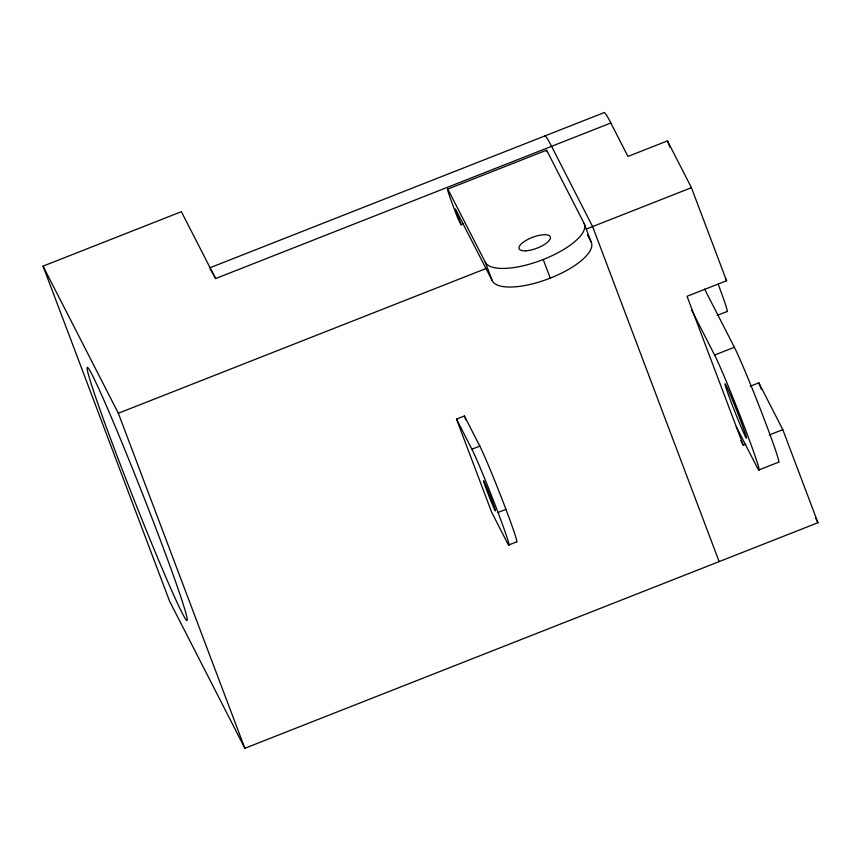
<?xml version="1.0" encoding="UTF-8"?>
<svg xmlns="http://www.w3.org/2000/svg" width="861" height="861" viewBox="0 0 861 861"><rect width="100%" height="100%" fill="white"/><g stroke="black" fill="none" stroke-linecap="round" stroke-linejoin="round"><path stroke-width="1.29" d="M750.2 386.245L758.853 382.844L782.8 429.65L817.95 522.713L244.858 748.284L169.574 601.161L43.05 266.135L181.38 211.688L215.605 278.566L610.836 122.994L627.949 156.433L667.469 140.881L691.426 187.687L726.576 280.751L687.046 296.302L743.28 445.212L745.755 444.233M209.88 267.793L603.862 112.716A191.271 7.071 68.5 0 1 610.836 122.994M447.591 189.151L546.401 150.255M546.617 151.633A31.922 1.184 68.5 0 1 546.983 150.901L584.081 223.333L591.109 241.952A53.134 18.673 -20.7 0 1 550.254 278.114A53.134 18.673 -20.7 0 1 492.298 280.837L485.27 262.228L448.172 189.786A31.922 1.184 68.5 0 0 452.843 205.209L457.697 218.091L461.119 224.786L463.616 223.795M43.05 266.135L118.334 413.258L486.25 268.449M586.363 229.048L691.426 187.687M717.159 315.395L727.039 311.51A46.623 1.722 68.5 0 0 718.203 284.259M456.502 419.124L471.893 449.216A53.134 1.959 68.5 0 1 498.024 512.467A53.134 1.959 68.5 0 1 507.043 542.279L491.642 512.187L456.502 419.124L464.402 416.014L479.803 446.106A53.134 1.959 68.5 0 1 503.567 503.136A53.134 1.959 68.5 0 1 516.568 541.903L508.657 545.013M471.893 449.216L479.803 446.106M691.641 310.154L714.608 355.044L734.368 347.263A63.757 2.357 68.5 0 1 762.889 415.702A63.757 2.357 68.5 0 1 778.484 462.228L758.724 470.009M498.024 512.467L505.934 509.357M769.217 434.999L782.8 429.65M725.371 278.415L726.576 280.751M704.599 289.081L734.368 347.263M815.55 518.031L817.95 522.713M736.252 426.593L756.787 466.716A63.757 2.357 68.5 0 0 745.96 430.941A63.757 2.357 68.5 0 0 714.608 355.044M740.89 440.531L743.28 445.212M587.46 234.816L591.109 241.952M492.298 280.837L455.415 208.943L461.119 224.786M667.469 140.881L669.847 147.166M758.853 382.844L761.221 389.129M719.139 561.609L592.616 226.583L551.557 146.338A191.271 7.071 68.5 0 0 544.582 136.049M584.081 223.333A53.134 18.673 -20.7 0 1 543.226 259.505L550.254 278.114M464.402 416.014L465.833 419.781M118.334 413.258L244.858 748.284M210.256 269.267A191.271 7.071 68.5 0 1 215.605 278.566M543.226 259.505A53.134 18.673 -20.7 0 1 485.27 262.228M104.31 421.664A136.016 5.026 68.5 0 0 186.234 619.974A136.016 5.026 68.5 0 0 120.788 439.874A136.016 5.026 68.5 0 0 104.31 421.664M485.55 487.111A16.284 0.603 68.5 0 0 495.355 510.842A16.284 0.603 68.5 0 0 487.52 489.285A16.284 0.603 68.5 0 0 485.55 487.111M525.597 250.82A16.703 5.876 -20.7 0 0 550.373 238.239A16.703 5.876 -20.7 0 0 528.051 239.293A16.703 5.876 -20.7 0 0 525.597 250.82M728.621 395.317A29.328 1.087 68.5 0 0 746.293 438.077A29.328 1.087 68.5 0 0 732.173 399.246A29.328 1.087 68.5 0 0 728.621 395.317"/></g></svg>
